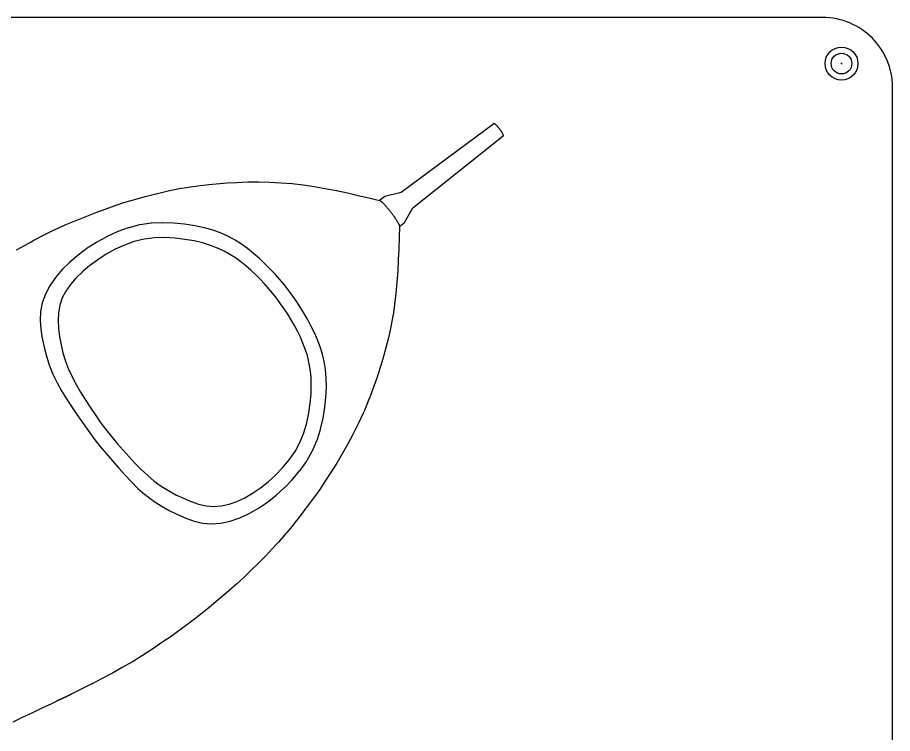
# Model space of a CAD drawing. Header units: millimetres. Extents: x 0 to 200, y 0 to 126.
# Drawn here: x 107.3 to 200.2, y 49.7 to 125.8 of the extents above; entities that cross this region are included whole.
import ezdxf

# ---------------------------------------------------------------- set-up
doc = ezdxf.new("R2010")
doc.units = ezdxf.units.MM
doc.layers.add('backplate', color=70, linetype='Continuous')
doc.layers.add('rocket', color=70, linetype='Continuous')

msp = doc.modelspace()

# ---------------------------------------------------------------- linework, layer by layer
at = {"layer": 'backplate'}
msp.add_lwpolyline([(200.215, 7.408), (200.215, 118.385), (200.206, 118.766), (200.177, 119.142), (200.13, 119.512), (200.065, 119.877), (199.982, 120.235), (199.882, 120.586), (199.765, 120.93), (199.633, 121.266), (199.484, 121.594), (199.32, 121.914), (199.142, 122.224), (198.949, 122.525), (198.742, 122.815), (198.522, 123.095), (198.289, 123.364), (198.044, 123.622), (197.786, 123.867), (197.517, 124.1), (197.237, 124.32), (196.947, 124.527), (196.646, 124.72), (196.336, 124.898), (196.016, 125.062), (195.688, 125.211), (195.352, 125.343), (195.008, 125.46), (194.657, 125.56), (194.299, 125.643), (193.934, 125.708), (193.564, 125.755), (193.188, 125.784), (192.807, 125.793), (7.408, 125.793)], dxfattribs=at)
for radius in [1.75, 1.1]:
    msp.add_circle((194.803, 120.901), radius, dxfattribs=at)
msp.add_point((194.803, 120.901), dxfattribs=at)
at = {"layer": 'rocket'}
for points in [[(147.878, 103.595), (148.42, 104.013), (149.306, 105.58), (158.899, 113.216), (158.904, 113.22), (158.907, 113.226), (158.909, 113.233), (158.91, 113.241), (158.91, 113.25), (158.909, 113.261), (158.908, 113.272), (158.905, 113.285), (158.902, 113.299), (158.897, 113.313), (158.892, 113.329), (158.885, 113.346), (158.878, 113.364), (158.869, 113.384), (158.859, 113.406), (158.846, 113.432), (158.831, 113.462), (158.813, 113.494), (158.793, 113.53), (158.771, 113.567), (158.748, 113.606), (158.724, 113.644), (158.7, 113.682), (158.677, 113.718), (158.655, 113.751), (158.634, 113.782), (158.613, 113.811), (158.593, 113.84), (158.572, 113.868), (158.551, 113.897), (158.53, 113.926), (158.508, 113.954), (158.487, 113.983), (158.465, 114.011), (158.443, 114.039), (158.421, 114.066), (158.398, 114.093), (158.375, 114.121), (158.351, 114.149), (158.326, 114.178), (158.297, 114.21), (158.267, 114.243), (158.237, 114.276), (158.206, 114.308), (158.176, 114.338), (158.147, 114.367), (158.121, 114.392), (158.096, 114.415), (158.075, 114.433), (158.057, 114.449), (158.041, 114.462), (158.025, 114.473), (158.011, 114.483), (157.997, 114.492), (157.985, 114.5), (157.972, 114.507), (157.961, 114.512), (157.951, 114.516), (157.941, 114.519), (157.932, 114.521), (157.925, 114.522), (157.918, 114.521), (157.912, 114.519), (157.907, 114.515), (148.056, 107.217), (146.316, 106.767), (145.775, 106.353)], [(107.229, 101.107), (107.745, 101.398), (108.772, 101.978), (109.07, 102.135), (110.114, 102.685), (110.245, 102.749), (111.306, 103.264), (111.324, 103.273), (112.4, 103.756), (113.45, 104.199), (114.507, 104.632), (115.568, 105.05), (116.63, 105.447), (117.687, 105.819), (118.737, 106.16), (119.795, 106.477), (120.879, 106.776), (122.005, 107.063), (122.041, 107.072), (123.188, 107.345), (123.33, 107.375), (124.485, 107.612), (124.787, 107.662), (125.95, 107.855), (126.467, 107.919), (127.638, 108.064), (128.427, 108.131), (129.603, 108.23), (130.594, 108.272), (131.772, 108.323), (131.83, 108.325), (132.948, 108.319), (134.128, 108.313), (135.307, 108.24), (136.484, 108.167), (137.656, 108.011), (138.826, 107.856), (139.995, 107.638), (141.155, 107.421), (141.194, 107.413), (142.351, 107.156), (143.503, 106.9), (144.629, 106.629), (145.776, 106.353), (145.804, 106.346), (145.803, 106.346), (145.819, 106.34), (145.837, 106.332), (145.856, 106.321), (145.877, 106.308), (145.9, 106.292), (145.925, 106.274), (145.951, 106.253), (145.979, 106.229), (146.009, 106.204), (146.042, 106.174), (146.078, 106.139), (146.12, 106.098), (146.169, 106.049), (146.223, 105.992), (146.281, 105.93), (146.342, 105.864), (146.406, 105.794), (146.469, 105.722), (146.531, 105.651), (146.589, 105.583), (146.643, 105.519), (146.693, 105.458), (146.741, 105.4), (146.788, 105.342), (146.834, 105.283), (146.881, 105.223), (146.928, 105.163), (146.974, 105.103), (147.02, 105.043), (147.066, 104.982), (147.111, 104.921), (147.155, 104.861), (147.199, 104.8), (147.243, 104.738), (147.289, 104.674), (147.337, 104.605), (147.388, 104.529), (147.44, 104.451), (147.493, 104.37), (147.545, 104.29), (147.593, 104.212), (147.639, 104.139), (147.679, 104.071), (147.715, 104.011), (147.744, 103.958), (147.769, 103.913), (147.789, 103.873), (147.807, 103.837), (147.823, 103.803), (147.837, 103.771), (147.849, 103.741), (147.859, 103.714), (147.867, 103.689), (147.872, 103.667), (147.876, 103.647), (147.878, 103.63), (147.878, 103.615), (147.878, 103.615), (147.878, 103.595), (147.843, 102.412), (147.809, 101.233), (147.754, 100.034), (147.7, 98.856), (147.604, 97.668), (147.509, 96.492), (147.353, 95.319), (147.197, 94.149), (147.186, 94.098), (146.948, 92.934), (146.711, 91.778), (146.423, 90.692), (146.122, 89.551), (145.823, 88.604), (145.467, 87.48), (145.197, 86.734), (144.796, 85.625), (144.599, 85.142), (144.155, 84.049), (144.028, 83.771), (143.54, 82.697), (143.475, 82.568), (142.945, 81.514), (142.927, 81.481), (142.366, 80.443), (141.797, 79.431), (141.227, 78.462), (140.646, 77.522), (140.045, 76.597), (139.412, 75.673), (138.753, 74.751), (138.076, 73.834), (138.055, 73.806), (137.365, 72.899), (136.668, 72.003), (136.657, 71.99), (135.912, 71.076), (135.82, 70.969), (135.047, 70.077), (134.823, 69.834), (134.022, 68.968), (133.611, 68.549), (132.786, 67.707), (132.202, 67.144), (131.352, 66.326), (130.608, 65.651), (129.734, 64.858), (128.844, 64.1), (127.946, 63.335), (127.848, 63.257), (126.924, 62.523), (126.001, 61.789), (125.835, 61.665), (124.887, 60.963), (123.939, 60.261), (123.746, 60.127), (122.774, 59.459), (121.802, 58.791), (121.778, 58.775), (121.595, 58.659), (120.598, 58.028), (119.602, 57.396), (119.481, 57.327), (118.457, 56.742), (117.433, 56.156), (117.361, 56.119), (116.317, 55.57), (115.272, 55.022), (115.236, 55.003), (114.178, 54.482), (113.12, 53.96), (112.603, 53.714), (111.538, 53.206), (112.602, 53.717), (113.091, 53.952)], [(106.873, 50.995), (107.941, 51.496), (108.905, 51.948), (109.969, 52.456), (110.983, 52.94), (111.538, 53.206)]]:
    msp.add_lwpolyline(points, dxfattribs=at)
for points in [[(121.725, 74.484), (121.753, 74.463), (122.585, 73.921), (123.443, 73.431), (124.317, 72.992), (125.196, 72.602), (126.088, 72.288), (127, 72.08), (127.942, 72.002), (128.919, 72.082), (129.919, 72.304), (130.926, 72.653), (131.925, 73.112), (132.903, 73.668), (133.856, 74.313), (134.779, 75.042), (135.653, 75.835), (135.671, 75.85), (136.492, 76.697), (136.526, 76.732), (137.284, 77.636), (137.324, 77.683), (138.003, 78.648), (138.039, 78.699), (138.62, 79.726), (138.649, 79.777), (139.11, 80.863), (139.131, 80.912), (139.487, 82.037), (139.5, 82.078), (139.766, 83.227), (139.77, 83.246), (139.956, 84.389), (140.073, 85.479), (140.123, 86.511), (140.108, 87.483), (140.032, 88.393), (139.897, 89.238), (139.707, 90.034), (139.467, 90.798), (139.18, 91.547), (138.85, 92.296), (138.487, 93.036), (138.103, 93.756), (137.706, 94.445), (137.306, 95.092), (136.902, 95.706), (136.489, 96.292), (136.066, 96.86), (135.629, 97.418), (135.171, 97.969), (134.686, 98.519), (134.167, 99.073), (133.608, 99.635), (133.015, 100.193), (132.398, 100.734), (131.763, 101.246), (131.118, 101.716), (130.446, 102.146), (129.73, 102.534), (128.953, 102.881), (128.097, 103.189), (127.166, 103.453), (126.16, 103.67), (125.081, 103.838), (123.932, 103.952), (122.753, 103.991), (122.737, 103.991), (121.558, 103.937), (121.518, 103.936), (120.35, 103.77), (120.298, 103.763), (119.156, 103.468), (119.099, 103.453), (117.991, 103.048), (117.931, 103.026), (116.861, 102.531), (116.804, 102.505), (115.772, 101.934), (115.728, 101.909), (114.734, 101.274), (114.712, 101.261), (113.764, 100.561), (112.889, 99.812), (112.094, 99.016), (111.386, 98.175), (110.782, 97.297), (110.303, 96.394), (109.966, 95.475), (109.792, 94.551), (109.751, 93.621), (109.817, 92.683), (109.96, 91.737), (110.153, 90.783), (110.399, 89.831), (110.702, 88.891), (111.066, 87.973), (111.08, 87.942), (111.094, 87.911), (111.107, 87.88), (111.121, 87.848), (111.544, 86.978), (112.02, 86.13), (112.535, 85.294), (113.08, 84.458), (113.643, 83.614), (114.224, 82.766), (114.826, 81.921), (115.448, 81.087), (116.092, 80.268), (116.751, 79.467), (117.419, 78.684), (118.089, 77.919), (118.755, 77.174), (119.43, 76.455), (120.127, 75.773), (120.86, 75.134), (120.884, 75.115), (120.909, 75.096), (120.934, 75.076), (120.959, 75.057), (121.525, 74.634), (121.641, 74.547), (121.669, 74.526), (121.697, 74.505)], [(134.856, 95.93), (134.44, 96.463), (134.011, 96.986), (133.566, 97.499), (133.101, 98), (132.615, 98.488), (132.109, 98.96), (131.583, 99.413), (131.04, 99.844), (130.48, 100.251), (129.891, 100.631), (129.257, 100.982), (128.567, 101.302), (127.806, 101.59), (126.976, 101.842), (126.076, 102.055), (125.107, 102.226), (124.07, 102.353), (122.99, 102.414), (121.891, 102.388), (120.797, 102.256), (119.731, 101.995), (118.7, 101.626), (117.708, 101.169), (116.761, 100.644), (115.865, 100.069), (115.029, 99.453), (114.263, 98.805), (113.576, 98.132), (112.978, 97.442), (112.48, 96.733), (112.09, 95.998), (111.818, 95.233), (111.674, 94.433), (111.637, 93.606), (111.687, 92.757), (111.801, 91.895), (111.959, 91.026), (112.166, 90.157), (112.426, 89.294), (112.744, 88.445), (113.124, 87.617), (113.555, 86.803), (114.026, 85.999), (114.525, 85.201), (115.04, 84.401), (115.572, 83.606), (116.125, 82.819), (116.699, 82.045), (117.297, 81.289), (117.913, 80.55), (118.542, 79.828), (119.181, 79.121), (119.824, 78.43), (120.479, 77.763), (121.154, 77.132), (121.857, 76.546), (122.596, 76.015), (123.364, 75.535), (124.152, 75.105), (124.953, 74.722), (125.758, 74.382), (126.567, 74.108), (127.379, 73.923), (128.191, 73.849), (129.003, 73.908), (129.816, 74.089), (130.633, 74.381), (131.456, 74.775), (132.287, 75.259), (133.114, 75.826), (133.927, 76.469), (134.716, 77.182), (135.471, 77.957), (136.17, 78.795), (136.794, 79.695), (137.322, 80.657), (137.733, 81.681), (138.041, 82.738), (138.262, 83.8), (138.408, 84.838), (138.492, 85.821), (138.519, 86.749), (138.491, 87.62), (138.409, 88.433), (138.278, 89.186), (138.103, 89.892), (137.888, 90.564), (137.641, 91.213), (137.365, 91.852), (137.064, 92.48), (136.74, 93.093), (136.396, 93.692), (136.033, 94.272), (135.654, 94.837), (135.261, 95.389)]]:
    msp.add_lwpolyline(points, close=True, dxfattribs=at)

doc.saveas('drawing.dxf')
